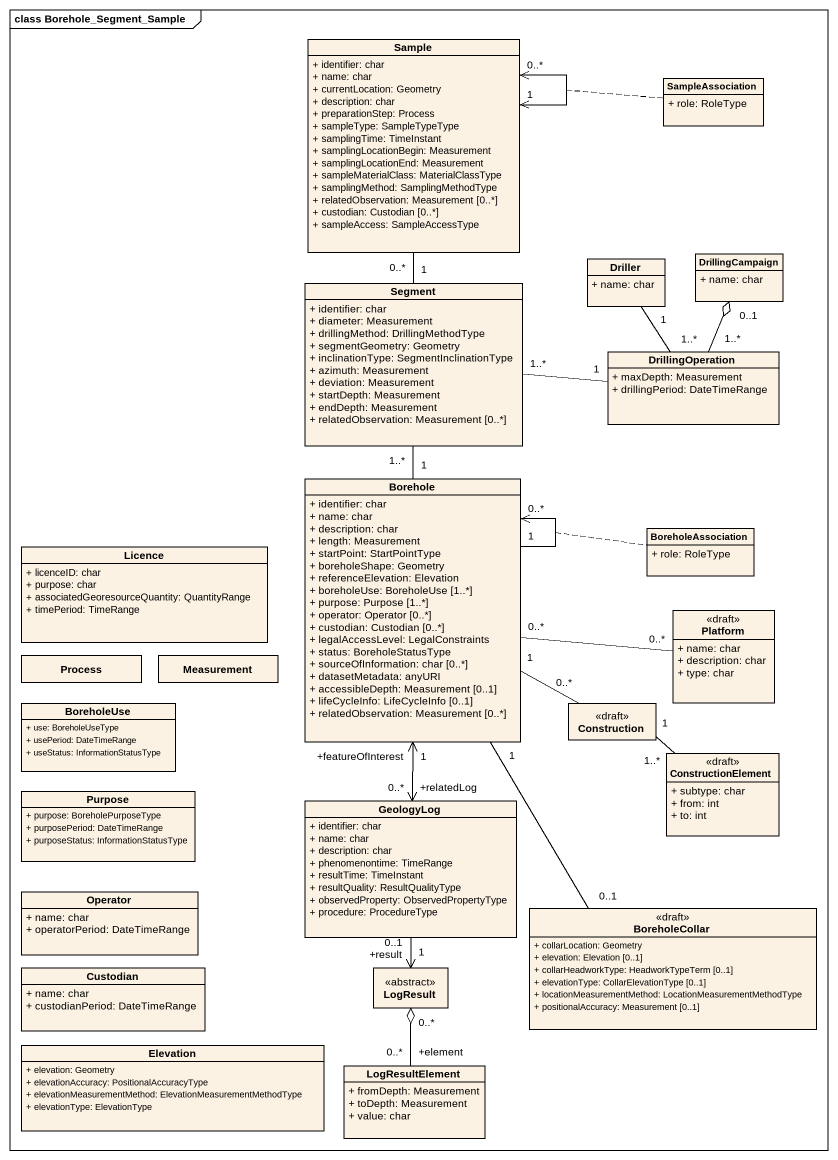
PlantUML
@startuml
mainframe class Borehole_Segment_Sample
hide circle
hide empty members
skinparam classAttributeIconSize 0
class Sample {
  + identifier: char
  + name: char
  + currentLocation: Geometry
  + description: char
  + preparationStep: Process
  + sampleType: SampleTypeType
  + samplingTime: TimeInstant
  + samplingLocationBegin: Measurement
  + samplingLocationEnd: Measurement
  + sampleMaterialClass: MaterialClassType
  + samplingMethod: SamplingMethodType
  + relatedObservation: Measurement [0..*]
  + custodian: Custodian [0..*]
  + sampleAccess: SampleAccessType
}
class SampleAssociation {
  + role: RoleType
}
class Driller {
  + name: char
}
class DrillingCampaign {
  + name: char
}
class Segment {
  + identifier: char
  + diameter: Measurement
  + drillingMethod: DrillingMethodType
  + segmentGeometry: Geometry
  + inclinationType: SegmentInclinationType
  + azimuth: Measurement
  + deviation: Measurement
  + startDepth: Measurement
  + endDepth: Measurement
  + relatedObservation: Measurement [0..*]
}
class DrillingOperation {
  + maxDepth: Measurement
  + drillingPeriod: DateTimeRange
}
class Borehole {
  + identifier: char
  + name: char
  + description: char
  + length: Measurement
  + startPoint: StartPointType
  + boreholeShape: Geometry
  + referenceElevation: Elevation
  + boreholeUse: BoreholeUse [1..*]
  + purpose: Purpose [1..*]
  + operator: Operator [0..*]
  + custodian: Custodian [0..*]
  + legalAccessLevel: LegalConstraints
  + status: BoreholeStatusType
  + sourceOfInformation: char [0..*]
  + datasetMetadata: anyURI
  + accessibleDepth: Measurement [0..1]
  + lifeCycleInfo: LifeCycleInfo [0..1]
  + relatedObservation: Measurement [0..*]
}
class BoreholeAssociation {
  + role: RoleType
}
class Licence {
  + licenceID: char
  + purpose: char
  + associatedGeoresourceQuantity: QuantityRange
  + timePeriod: TimeRange
}
class Platform <<draft>> {
  + name: char
  + description: char
  + type: char
}
class "Process" as Process_
class Measurement
class BoreholeUse {
  + use: BoreholeUseType
  + usePeriod: DateTimeRange
  + useStatus: InformationStatusType
}
class Construction <<draft>>
class ConstructionElement <<draft>> {
  + subtype: char
  + from: int
  + to: int
}
class Purpose {
  + purpose: BoreholePurposeType
  + purposePeriod: DateTimeRange
  + purposeStatus: InformationStatusType
}
class GeologyLog {
  + identifier: char
  + name: char
  + description: char
  + phenomenontime: TimeRange
  + resultTime: TimeInstant
  + resultQuality: ResultQualityType
  + observedProperty: ObservedPropertyType
  + procedure: ProcedureType
}
class Operator {
  + name: char
  + operatorPeriod: DateTimeRange
}
class BoreholeCollar <<draft>> {
  + collarLocation: Geometry
  + elevation: Elevation [0..1]
  + collarHeadworkType: HeadworkTypeTerm [0..1]
  + elevationType: CollarElevationType [0..1]
  + locationMeasurementMethod: LocationMeasurementMethodType
  + positionalAccuracy: Measurement [0..1]
}
class Custodian {
  + name: char
  + custodianPeriod: DateTimeRange
}
class LogResult <<abstract>>
class Elevation {
  + elevation: Geometry
  + elevationAccuracy: PositionalAccuracyType
  + elevationMeasurementMethod: ElevationMeasurementMethodType
  + elevationType: ElevationType
}
class LogResultElement {
  + fromDepth: Measurement
  + toDepth: Measurement
  + value: char
}
Sample "1" <--> "0..*" Sample
(Sample, Sample) .. SampleAssociation
Segment "1" -up- "0..*" Sample
Segment "1..*" -right- "1" DrillingOperation
DrillingOperation "1..*" -up- "1" Driller
DrillingOperation "1..*" -up-o "0..1" DrillingCampaign
Borehole "1" -up- "1..*" Segment
Borehole "1" --> "0..*" Borehole
(Borehole, Borehole) .. BoreholeAssociation
Borehole "0..*" -right- "0..*" Platform
Borehole "1" -right- "0..*" Construction
Borehole "+featureOfInterest\n1" <--> "+relatedLog\n0..*" GeologyLog
Borehole "1" -- "0..1" BoreholeCollar
Construction "1" -- "1..*" ConstructionElement
GeologyLog "1" --> "+result\n0..1" LogResult
LogResultElement "+element\n0..*" -up-o "0..*" LogResult
@enduml
